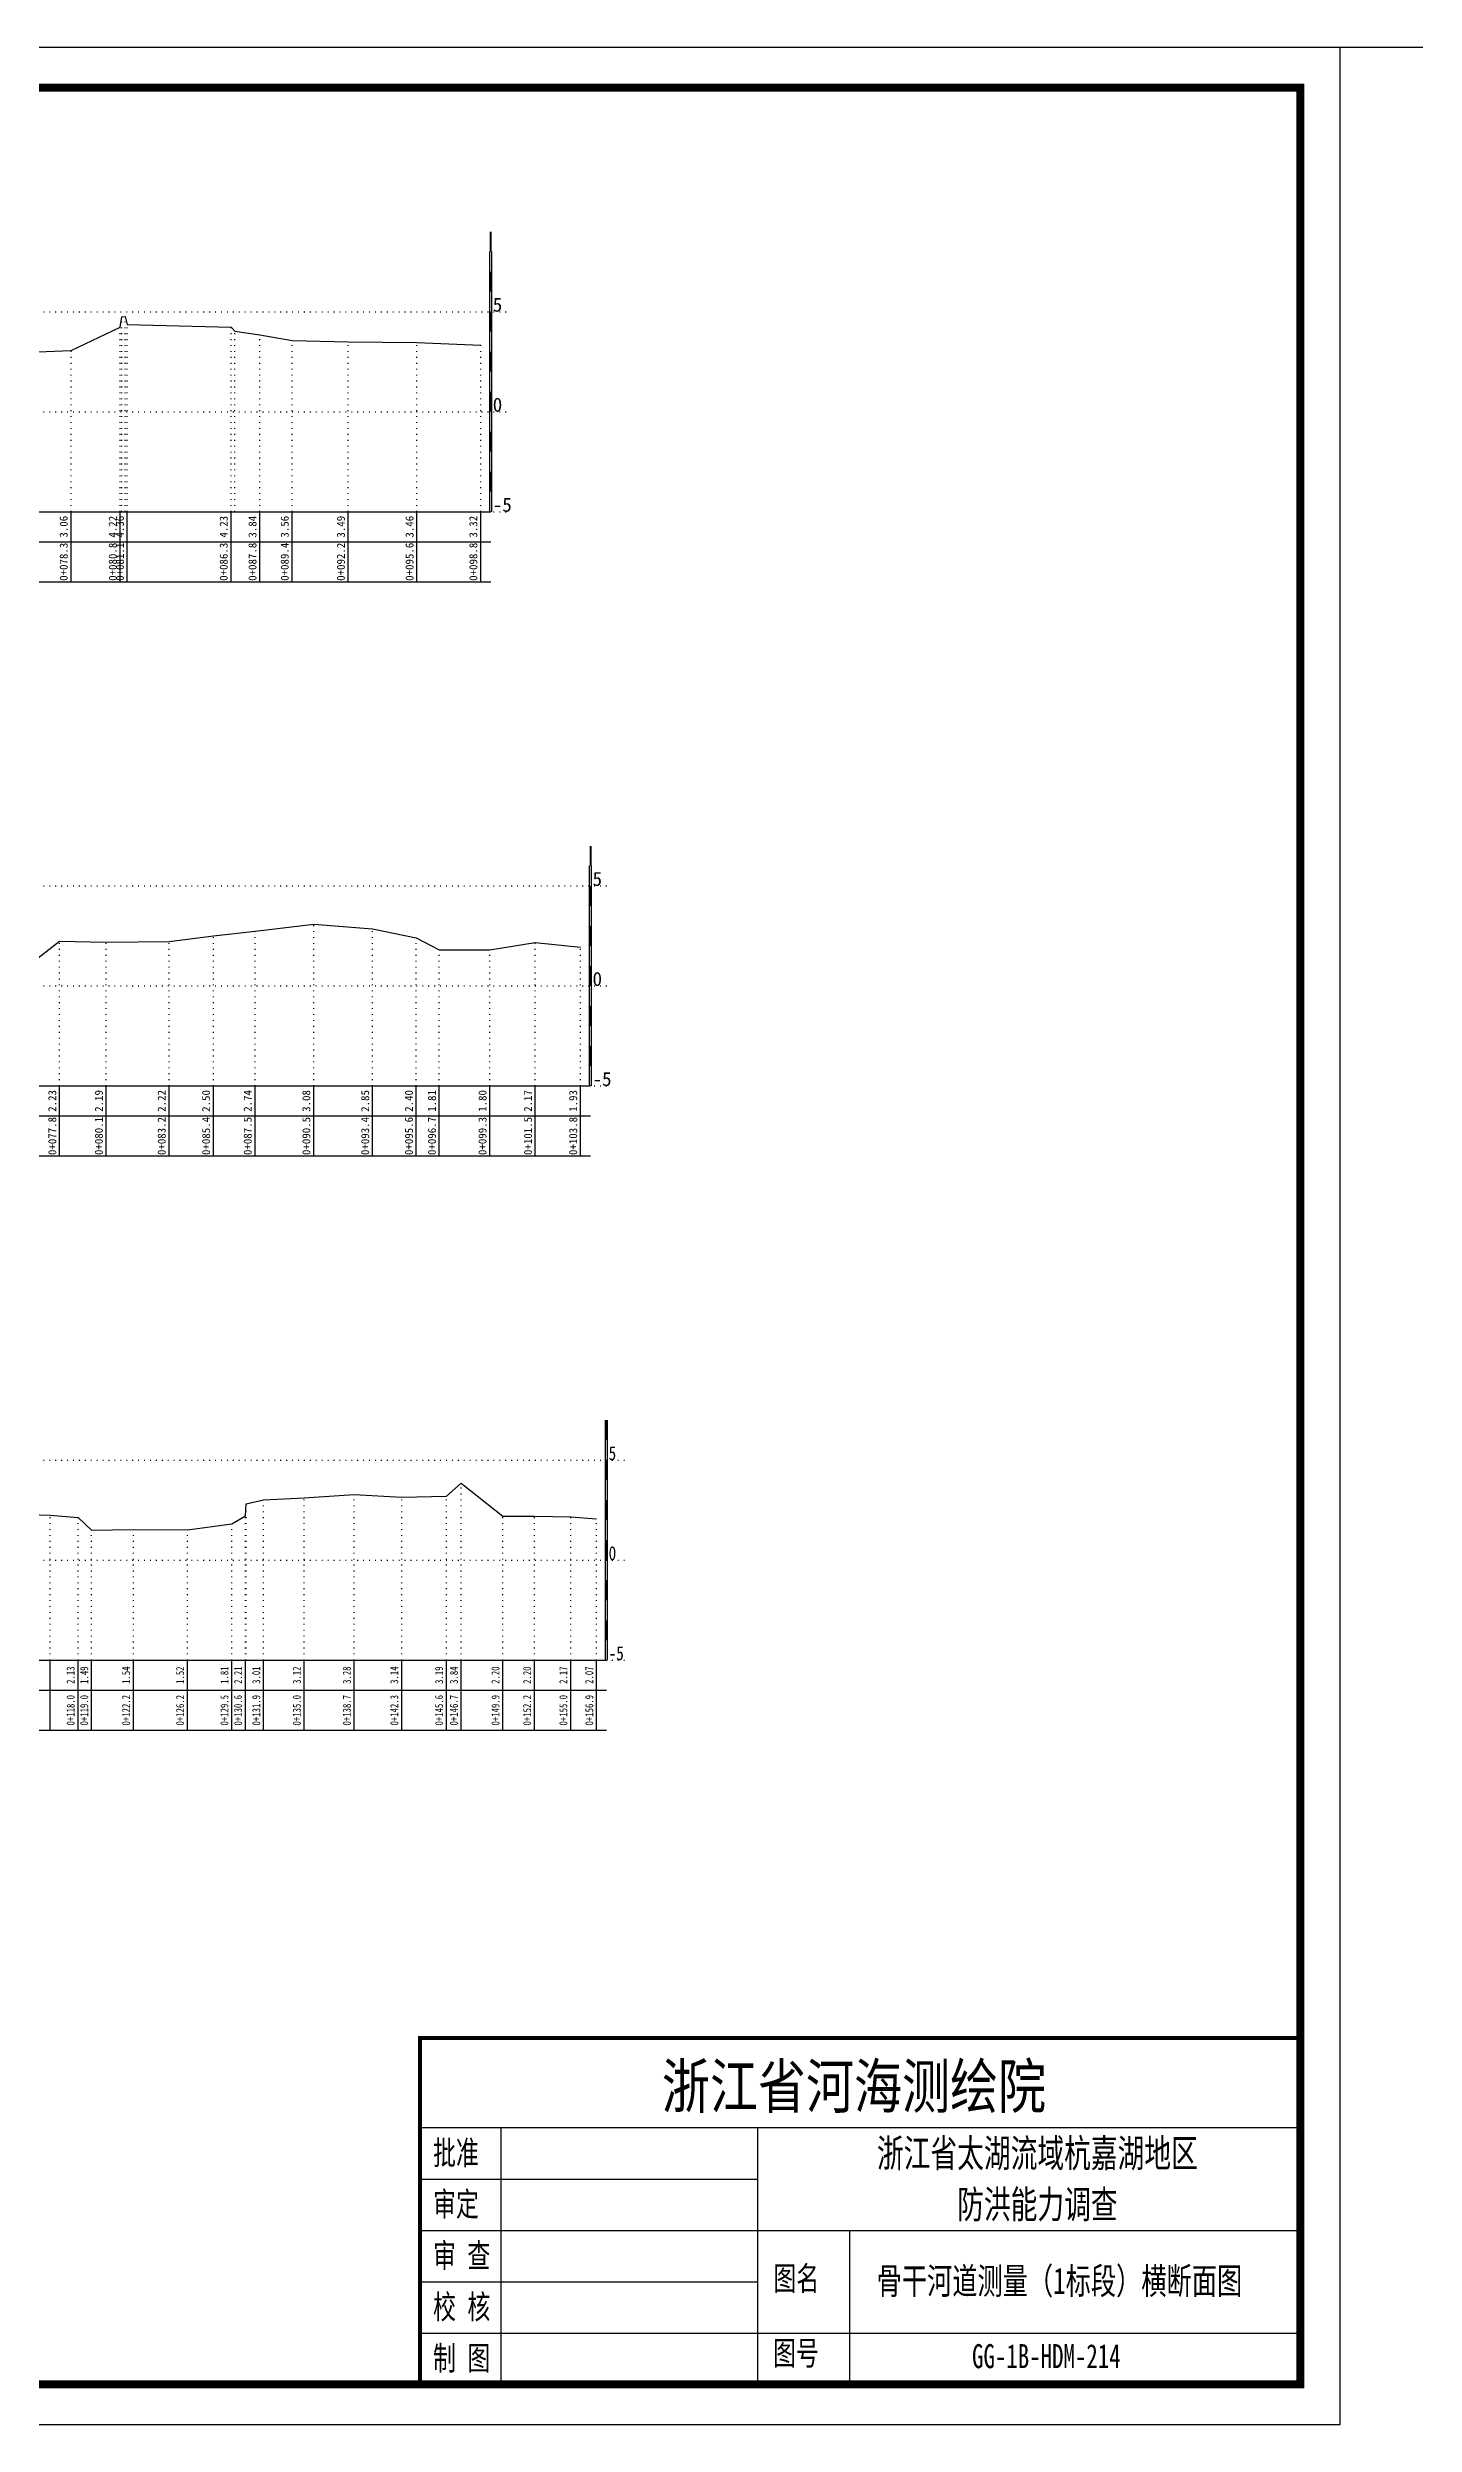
# Model space of a CAD drawing. Header units: millimetres. Extents: x 519117 to 522827, y 3371934 to 3372231.
# Drawn here: x 522195 to 522365.8, y 3371934.1 to 3372231.1 of the extents above; entities that cross this region are included whole.
import ezdxf
from ezdxf.enums import TextEntityAlignment as Align

# ---------------------------------------------------------------- set-up
doc = ezdxf.new("R2010")
doc.units = ezdxf.units.MM
doc.header["$LTSCALE"] = 0.4
doc.header["$MEASUREMENT"] = 0
doc.linetypes.add('X4', pattern=[1.6, 0, -1.6])
for name, color, linetype in [('DMX', 1, 'Continuous'), ('TEXT', 7, 'Continuous'), ('zdm1', 5, 'Continuous'), ('ZDMT5', 3, 'Continuous'), ('图框', 7, 'Continuous'), ('比例尺', 3, 'Continuous')]:
    doc.layers.add(name, color=color, linetype=linetype)
doc.styles.add('HDM', font='仿宋_GB2312.ttf')
doc.styles.add('tk2', font='SimSun.ttf', dxfattribs={"width": 0.8})

msp = doc.modelspace()

# ---------------------------------------------------------------- linework, layer by layer
at = {"lineweight": 100, "const_width": 0.5}
msp.add_lwpolyline([(522351.53, 3371982.35), (522241.53, 3371982.35), (522241.53, 3371939.06), (522351.53, 3371939.06), (522351.53, 3371982.35)], dxfattribs=at)
at = {"linetype": 'Continuous', "elevation": 0}
msp.add_lwpolyline([(522241.53, 3371971.15), (522241.53, 3371939.06)], dxfattribs=at)
at = {"layer": 'DMX', "linetype": 'Continuous', "flags": 128}
for points in [[(522190.68, 3372192.92), (522197.91, 3372193.22), (522204.03, 3372196.12), (522204.26, 3372197.42), (522204.66, 3372197.47), (522204.93, 3372196.47), (522217.91, 3372196.14), (522218.36, 3372195.64), (522221.51, 3372195.17), (522225.53, 3372194.47), (522232.56, 3372194.29), (522241.13, 3372194.22), (522249.11, 3372193.87)], [(522192.83, 3372116.59), (522196.48, 3372119.39), (522202.31, 3372119.29), (522210.16, 3372119.36), (522215.71, 3372120.06), (522220.91, 3372120.66), (522228.23, 3372121.51), (522235.58, 3372120.94), (522241.06, 3372119.81), (522243.93, 3372118.34), (522250.26, 3372118.31), (522255.93, 3372119.24), (522261.58, 3372118.64)], [(522191.44, 3372047.81), (522195.28, 3372047.69), (522198.78, 3372047.39), (522200.48, 3372045.79), (522205.71, 3372045.91), (522212.46, 3372045.86), (522217.99, 3372046.59), (522219.71, 3372047.59), (522219.81, 3372049.09), (522221.98, 3372049.59), (522227.04, 3372049.86), (522233.29, 3372050.26), (522239.23, 3372049.91), (522244.83, 3372050.04), (522246.68, 3372051.66), (522251.88, 3372047.56), (522255.83, 3372047.56), (522260.36, 3372047.49), (522263.59, 3372047.24)]]:
    msp.add_lwpolyline(points, dxfattribs=at)
at = {"layer": 'TEXT', "color": 0}
for p, q in [((522241.53, 3371971.15, 0), (522351.53, 3371971.15, 0)), ((522251.62, 3371971.15, 0), (522251.62, 3371945.48, 0)), ((522283.7, 3371971.15, 0), (522283.7, 3371945.48, 0)), ((522241.53, 3371964.73, 0), (522283.7, 3371964.73, 0)), ((522241.53, 3371958.31, 0), (522283.7, 3371958.31, 0)), ((522283.7, 3371958.31, 0), (522351.53, 3371958.31, 0)), ((522295.18, 3371958.31, 0), (522295.18, 3371939.06, 0)), ((522241.53, 3371951.9, 0), (522283.7, 3371951.9, 0)), ((522241.53, 3371945.48, 0), (522351.53, 3371945.48, 0)), ((522251.62, 3371945.48, 0), (522251.62, 3371939.06, 0)), ((522283.7, 3371945.48, 0), (522283.7, 3371939.06, 0))]:
    msp.add_line(p, q, dxfattribs=at)
at = {"layer": 'zdm1', "linetype": 'Continuous'}
for p, q in [((522250.23, 3372173.06), (522250.23, 3372205.56)), ((522250.48, 3372173.06), (522250.48, 3372205.56)), ((522002.11, 3372173.06), (522250.36, 3372173.06)), ((521990.86, 3372169.31), (522250.36, 3372169.31)), ((521990.86, 3372164.31), (522250.36, 3372164.31)), ((522262.71, 3372101.31), (522262.71, 3372128.81)), ((522262.96, 3372101.31), (522262.96, 3372128.81)), ((522002.11, 3372101.31), (522262.83, 3372101.31)), ((521990.86, 3372097.56), (522262.83, 3372097.56)), ((521990.86, 3372092.56), (522262.83, 3372092.56)), ((522264.72, 3372029.56), (522264.72, 3372059.56)), ((522264.97, 3372029.56), (522264.97, 3372059.56)), ((522002.11, 3372029.56), (522264.84, 3372029.56)), ((521990.86, 3372025.81), (522264.84, 3372025.81)), ((521990.86, 3372020.81), (522264.84, 3372020.81))]:
    msp.add_line(p, q, dxfattribs=at)
at = {"layer": 'zdm1', "linetype": 'X4'}
for p, q in [((521998.36, 3372198.06), (522252.86, 3372198.06)), ((521998.36, 3372185.56), (522252.86, 3372185.56)), ((521998.36, 3372173.06), (522252.86, 3372173.06)), ((521998.36, 3372126.31), (522265.33, 3372126.31)), ((521998.36, 3372113.81), (522265.33, 3372113.81)), ((521998.36, 3372101.31), (522265.33, 3372101.31)), ((521998.36, 3372054.56), (522267.34, 3372054.56)), ((521998.36, 3372042.06), (522267.34, 3372042.06)), ((521998.36, 3372029.56), (522267.34, 3372029.56))]:
    msp.add_line(p, q, dxfattribs=at)
at = {"layer": 'zdm1', "linetype": 'Continuous', "flags": 128}
for points in [[(522250.36, 3372205.56, 0.25, 0.25, 0), (522250.36, 3372208.06, 0.25, 0.25, 0)], [(522250.36, 3372200.56, 0.25, 0.25, 0), (522250.36, 3372203.06, 0.25, 0.25, 0)], [(522250.36, 3372195.56, 0.25, 0.25, 0), (522250.36, 3372198.06, 0.25, 0.25, 0)], [(522250.36, 3372190.56, 0.25, 0.25, 0), (522250.36, 3372193.06, 0.25, 0.25, 0)], [(522250.36, 3372185.56, 0.25, 0.25, 0), (522250.36, 3372188.06, 0.25, 0.25, 0)], [(522250.36, 3372180.56, 0.25, 0.25, 0), (522250.36, 3372183.06, 0.25, 0.25, 0)], [(522250.36, 3372175.56, 0.25, 0.25, 0), (522250.36, 3372178.06, 0.25, 0.25, 0)], [(522262.83, 3372128.81, 0.25, 0.25, 0), (522262.83, 3372131.31, 0.25, 0.25, 0)], [(522262.83, 3372123.81, 0.25, 0.25, 0), (522262.83, 3372126.31, 0.25, 0.25, 0)], [(522262.83, 3372118.81, 0.25, 0.25, 0), (522262.83, 3372121.31, 0.25, 0.25, 0)], [(522262.83, 3372113.81, 0.25, 0.25, 0), (522262.83, 3372116.31, 0.25, 0.25, 0)], [(522262.83, 3372108.81, 0.25, 0.25, 0), (522262.83, 3372111.31, 0.25, 0.25, 0)], [(522262.83, 3372103.81, 0.25, 0.25, 0), (522262.83, 3372106.31, 0.25, 0.25, 0)], [(522264.84, 3372057.06, 0.25, 0.25, 0), (522264.84, 3372059.56, 0.25, 0.25, 0)], [(522264.84, 3372052.06, 0.25, 0.25, 0), (522264.84, 3372054.56, 0.25, 0.25, 0)], [(522264.84, 3372047.06, 0.25, 0.25, 0), (522264.84, 3372049.56, 0.25, 0.25, 0)], [(522264.84, 3372042.06, 0.25, 0.25, 0), (522264.84, 3372044.56, 0.25, 0.25, 0)], [(522264.84, 3372037.06, 0.25, 0.25, 0), (522264.84, 3372039.56, 0.25, 0.25, 0)], [(522264.84, 3372032.06, 0.25, 0.25, 0), (522264.84, 3372034.56, 0.25, 0.25, 0)]]:
    msp.add_lwpolyline(points, format="xyseb", dxfattribs=at)
at = {"layer": 'ZDMT5', "linetype": 'X4'}
for p, q in [((522204.26, 3372173.06), (522204.26, 3372197.42)), ((522204.66, 3372173.06), (522204.66, 3372197.47)), ((522204.03, 3372173.06), (522204.03, 3372196.12)), ((522204.93, 3372173.06), (522204.93, 3372196.47)), ((522217.91, 3372173.06), (522217.91, 3372196.14)), ((522218.36, 3372173.06), (522218.36, 3372195.64)), ((522221.51, 3372173.06), (522221.51, 3372195.17)), ((522225.53, 3372173.06), (522225.53, 3372194.47)), ((522197.91, 3372173.06), (522197.91, 3372193.22)), ((522232.56, 3372173.06), (522232.56, 3372194.29)), ((522241.13, 3372173.06), (522241.13, 3372194.22)), ((522249.11, 3372173.06), (522249.11, 3372193.87)), ((522220.91, 3372101.31), (522220.91, 3372120.66)), ((522228.23, 3372101.31), (522228.23, 3372121.51)), ((522235.58, 3372101.31), (522235.58, 3372120.94)), ((522196.48, 3372101.31), (522196.48, 3372119.39)), ((522202.31, 3372101.31), (522202.31, 3372119.29)), ((522210.16, 3372101.31), (522210.16, 3372119.36)), ((522215.71, 3372101.31), (522215.71, 3372120.06)), ((522241.06, 3372101.31), (522241.06, 3372119.81)), ((522243.93, 3372101.31), (522243.93, 3372118.34)), ((522250.26, 3372101.31), (522250.26, 3372118.31)), ((522255.93, 3372101.31), (522255.93, 3372119.24)), ((522261.58, 3372101.31), (522261.58, 3372118.64)), ((522219.81, 3372029.56), (522219.81, 3372049.09)), ((522221.98, 3372029.56), (522221.98, 3372049.59)), ((522227.04, 3372029.56), (522227.04, 3372049.86)), ((522233.29, 3372029.56), (522233.29, 3372050.26)), ((522239.23, 3372029.56), (522239.23, 3372049.91)), ((522244.83, 3372029.56), (522244.83, 3372050.04)), ((522246.68, 3372029.56), (522246.68, 3372051.66)), ((522195.28, 3372029.56), (522195.28, 3372047.69)), ((522198.78, 3372029.56), (522198.78, 3372047.39)), ((522217.99, 3372029.56), (522217.99, 3372046.59)), ((522219.71, 3372029.56), (522219.71, 3372047.59)), ((522251.88, 3372029.56), (522251.88, 3372047.56)), ((522255.83, 3372029.56), (522255.83, 3372047.56)), ((522260.36, 3372029.56), (522260.36, 3372047.49)), ((522263.59, 3372029.56), (522263.59, 3372047.24)), ((522200.48, 3372029.56), (522200.48, 3372045.79)), ((522205.71, 3372029.56), (522205.71, 3372045.91)), ((522212.46, 3372029.56), (522212.46, 3372045.86))]:
    msp.add_line(p, q, dxfattribs=at)
at = {"layer": 'ZDMT5', "linetype": 'Continuous'}
for p, q in [((522197.91, 3372164.31), (522197.91, 3372173.06)), ((522204.03, 3372164.31), (522204.03, 3372173.06)), ((522204.93, 3372164.31), (522204.93, 3372173.06)), ((522217.91, 3372164.31), (522217.91, 3372173.06)), ((522221.51, 3372164.31), (522221.51, 3372173.06)), ((522225.53, 3372164.31), (522225.53, 3372173.06)), ((522232.56, 3372164.31), (522232.56, 3372173.06)), ((522241.13, 3372164.31), (522241.13, 3372173.06)), ((522249.11, 3372164.31), (522249.11, 3372173.06)), ((522196.48, 3372092.56), (522196.48, 3372101.31)), ((522202.31, 3372092.56), (522202.31, 3372101.31)), ((522210.16, 3372092.56), (522210.16, 3372101.31)), ((522215.71, 3372092.56), (522215.71, 3372101.31)), ((522220.91, 3372092.56), (522220.91, 3372101.31)), ((522228.23, 3372092.56), (522228.23, 3372101.31)), ((522235.58, 3372092.56), (522235.58, 3372101.31)), ((522241.06, 3372092.56), (522241.06, 3372101.31)), ((522243.93, 3372092.56), (522243.93, 3372101.31)), ((522250.26, 3372092.56), (522250.26, 3372101.31)), ((522255.93, 3372092.56), (522255.93, 3372101.31)), ((522261.58, 3372092.56), (522261.58, 3372101.31)), ((522195.28, 3372020.81), (522195.28, 3372029.56)), ((522198.78, 3372020.81), (522198.78, 3372029.56)), ((522200.48, 3372020.81), (522200.48, 3372029.56)), ((522205.71, 3372020.81), (522205.71, 3372029.56)), ((522212.46, 3372020.81), (522212.46, 3372029.56)), ((522217.99, 3372020.81), (522217.99, 3372029.56)), ((522219.71, 3372020.81), (522219.71, 3372029.56)), ((522221.98, 3372020.81), (522221.98, 3372029.56)), ((522227.04, 3372020.81), (522227.04, 3372029.56)), ((522233.29, 3372020.81), (522233.29, 3372029.56)), ((522239.23, 3372020.81), (522239.23, 3372029.56)), ((522244.83, 3372020.81), (522244.83, 3372029.56)), ((522246.68, 3372020.81), (522246.68, 3372029.56)), ((522251.88, 3372020.81), (522251.88, 3372029.56)), ((522255.83, 3372020.81), (522255.83, 3372029.56)), ((522260.36, 3372020.81), (522260.36, 3372029.56)), ((522263.59, 3372020.81), (522263.59, 3372029.56))]:
    msp.add_line(p, q, dxfattribs=at)
at = {"layer": '图框', "flags": 128}
msp.add_lwpolyline([(521936.53, 3371934.06), (522356.53, 3371934.06), (522356.53, 3372231.06), (521936.53, 3372231.06)], close=True, dxfattribs=at)
at = {"layer": '图框', "const_width": 1, "flags": 128}
msp.add_lwpolyline([(521961.53, 3371939.06), (522351.53, 3371939.06), (522351.53, 3372226.06), (521961.53, 3372226.06)], close=True, dxfattribs=at)
at = {"layer": '比例尺', "linetype": 'Continuous'}
msp.add_line((522406.53, 3372231.06), (522356.53, 3372231.06), dxfattribs=at)

# ---------------------------------------------------------------- texts
at = {"layer": 'TEXT', "color": 7, "ltscale": 8, "style": 'tk2'}
for tag, p, s, height, width in [('浙江省河海测绘院', (522271.75, 3371973.58, 0), '（单位名称）', 5.5, 0.8), ('批准', (522243.15, 3371966.52, 0), '批准', 3, 0.7), ('审定', (522243.15, 3371960.1, 0), '审定', 3, 0.7), ('审 查', (522243.15, 3371953.68, 0), '审 查', 3, 0.7), ('图名', (522285.69, 3371950.81, 0), '审查', 3, 0.7), ('校 核', (522243.15, 3371947.27, 0), '校 核', 3, 0.7), ('制 图', (522243.15, 3371940.85, 0), '制 图', 3, 0.7), ('图号', (522285.64, 3371941.48, 0), '图号', 3, 0.7)]:
    msp.add_attdef(tag, p, s, height=height, dxfattribs=dict(at, width=width))
at = {"layer": 'TEXT', "color": 0, "style": 'tk2', "width": 0.7}
for tag, text, height, p in [('浙江省太湖流域杭嘉湖地区', '浙江省太湖流域杭嘉湖地区', 3.5, (522318.68, 3371967.96, -206.67)), ('防洪能力调查', '防洪能力调查', 3.5, (522318.68, 3371961.57, -206.67)), ('骨干河道测量（1标段）横断面图', '骨干河道测量（1标段）横断面图', 3.3, (522321.43, 3371952, -206.67)), ('GG-1B-HDM-214', 'GG-1B-HDM-001', 3, (522319.8, 3371942.6, -206.67))]:
    msp.add_attdef(tag, text=text, height=height, dxfattribs=at).set_placement(p, align=Align.MIDDLE_CENTER)
at = {"layer": 'zdm1', "linetype": 'Continuous', "style": 'HDM'}
for s, p in [('5', (522250.61, 3372198.06)), ('0', (522250.61, 3372185.56)), ('-5', (522250.61, 3372173.06)), ('5', (522263.08, 3372126.31)), ('0', (522263.08, 3372113.81)), ('-5', (522263.08, 3372101.31))]:
    msp.add_text(s, height=1.75, dxfattribs=at).set_placement(p)
at = {"layer": 'zdm1', "linetype": 'Continuous', "style": 'HDM', "width": 0.8}
for s, p in [('5', (522265.09, 3372054.56)), ('0', (522265.09, 3372042.06)), ('-5', (522265.09, 3372029.56))]:
    msp.add_text(s, height=1.75, dxfattribs=at).set_placement(p)
at = {"layer": 'ZDMT5', "linetype": 'Continuous', "style": 'HDM'}
for s, p in [('3.06', (522197.78, 3372171.19)), ('4.22', (522203.91, 3372171.19)), ('4.36', (522204.81, 3372171.19)), ('4.23', (522217.78, 3372171.19)), ('3.84', (522221.38, 3372171.19)), ('3.56', (522225.41, 3372171.19)), ('3.49', (522232.43, 3372171.19)), ('3.46', (522241.01, 3372171.19)), ('3.32', (522248.98, 3372171.19)), ('0+078.3', (522197.78, 3372166.81)), ('0+080.8', (522203.91, 3372166.81)), ('0+081.1', (522204.81, 3372166.81)), ('0+086.3', (522217.78, 3372166.81)), ('0+087.8', (522221.38, 3372166.81)), ('0+089.4', (522225.41, 3372166.81)), ('0+092.2', (522232.43, 3372166.81)), ('0+095.6', (522241.01, 3372166.81)), ('0+098.8', (522248.98, 3372166.81)), ('2.23', (522196.36, 3372099.44)), ('2.19', (522202.18, 3372099.44)), ('2.22', (522210.03, 3372099.44)), ('2.50', (522215.58, 3372099.44)), ('2.74', (522220.78, 3372099.44)), ('3.08', (522228.11, 3372099.44)), ('2.85', (522235.46, 3372099.44)), ('2.40', (522240.93, 3372099.44)), ('1.81', (522243.81, 3372099.44)), ('1.80', (522250.13, 3372099.44)), ('2.17', (522255.81, 3372099.44)), ('1.93', (522261.46, 3372099.44)), ('0+077.8', (522196.36, 3372095.06)), ('0+080.1', (522202.18, 3372095.06)), ('0+083.2', (522210.03, 3372095.06)), ('0+085.4', (522215.58, 3372095.06)), ('0+087.5', (522220.78, 3372095.06)), ('0+090.5', (522228.11, 3372095.06)), ('0+093.4', (522235.46, 3372095.06)), ('0+095.6', (522240.93, 3372095.06)), ('0+096.7', (522243.81, 3372095.06)), ('0+099.3', (522250.13, 3372095.06)), ('0+101.5', (522255.81, 3372095.06)), ('0+103.8', (522261.46, 3372095.06))]:
    msp.add_text(s, height=1, rotation=90, dxfattribs=at).set_placement(p, align=Align.BOTTOM_CENTER)
at = {"layer": 'ZDMT5', "linetype": 'Continuous', "style": 'HDM', "width": 0.8}
for s, p in [('2.13', (522198.65, 3372027.69)), ('1.49', (522200.35, 3372027.69)), ('1.54', (522205.58, 3372027.69)), ('1.52', (522212.33, 3372027.69)), ('1.81', (522217.87, 3372027.69)), ('2.21', (522219.58, 3372027.69)), ('3.01', (522221.85, 3372027.69)), ('3.12', (522226.92, 3372027.69)), ('3.28', (522233.17, 3372027.69)), ('3.14', (522239.1, 3372027.69)), ('3.19', (522244.7, 3372027.69)), ('3.84', (522246.55, 3372027.69)), ('2.20', (522251.75, 3372027.69)), ('2.20', (522255.7, 3372027.69)), ('2.17', (522260.23, 3372027.69)), ('2.07', (522263.47, 3372027.69)), ('0+118.0', (522198.65, 3372023.31)), ('0+119.0', (522200.35, 3372023.31)), ('0+122.2', (522205.58, 3372023.31)), ('0+126.2', (522212.33, 3372023.31)), ('0+129.5', (522217.87, 3372023.31)), ('0+130.6', (522219.58, 3372023.31)), ('0+131.9', (522221.85, 3372023.31)), ('0+135.0', (522226.92, 3372023.31)), ('0+138.7', (522233.17, 3372023.31)), ('0+142.3', (522239.1, 3372023.31)), ('0+145.6', (522244.7, 3372023.31)), ('0+146.7', (522246.55, 3372023.31)), ('0+149.9', (522251.75, 3372023.31)), ('0+152.2', (522255.7, 3372023.31)), ('0+155.0', (522260.23, 3372023.31)), ('0+156.9', (522263.47, 3372023.31))]:
    msp.add_text(s, height=1, rotation=90, dxfattribs=at).set_placement(p, align=Align.BOTTOM_CENTER)

doc.saveas('drawing.dxf')
